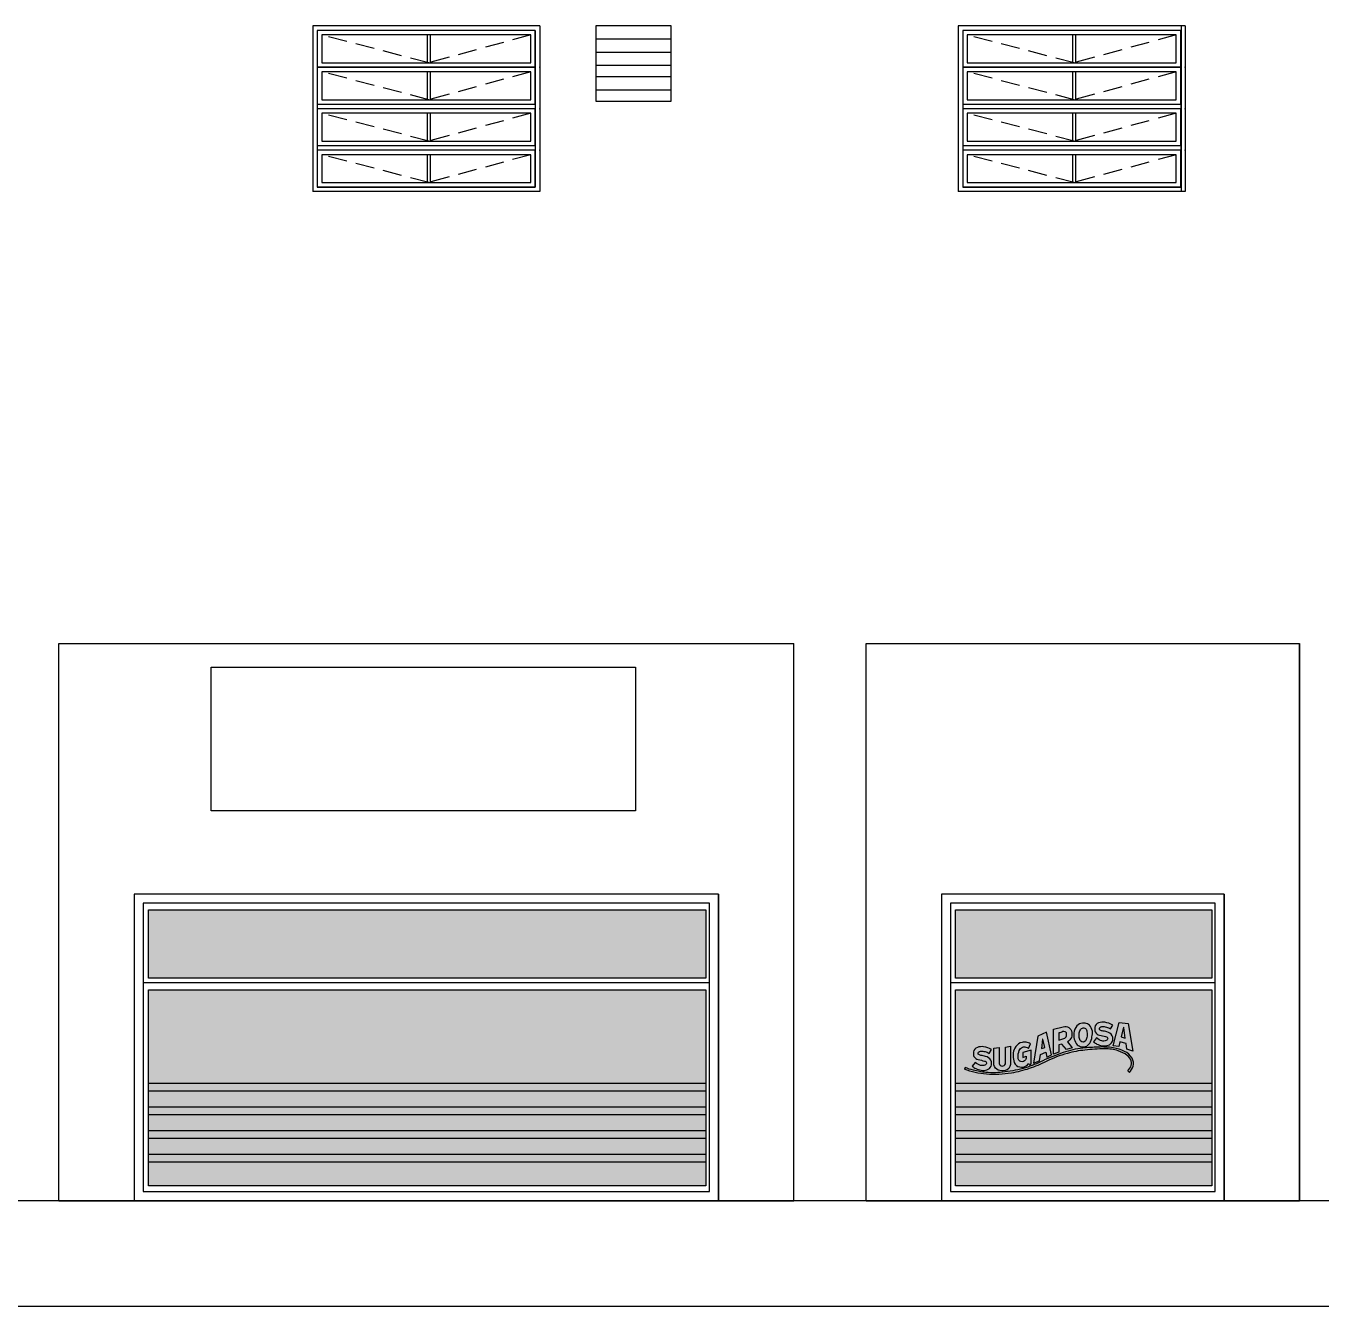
# Model space of a CAD drawing. Header units: millimetres. Extents: x 58411 to 366943, y -302717 to -95300.
# Drawn here: x 322269 to 330867, y -284015 to -275515 of the extents above; entities that cross this region are included whole.
import ezdxf

# ---------------------------------------------------------------- set-up
doc = ezdxf.new("R2010")
doc.units = ezdxf.units.MM
doc.header["$LTSCALE"] = 1000
doc.linetypes.add('HIDDEN', pattern=[0.375, 0.25, -0.125])
for name, color, linetype in [('A-ABER', 7, 'Continuous'), ('a-Columnas', 12, 'Continuous'), ('A-Mur-Nuevo', 5, 'Continuous'), ('A-MURHATCH NUEVOS', 24, 'Continuous'), ('A-Muros Nuevos', 1, 'Continuous'), ('A-Murvis', 1, 'Continuous'), ('A-vista', 1, 'Continuous')]:
    doc.layers.add(name, color=color, linetype=linetype)
picture_1 = doc.add_image_def('image1.jpg', size_in_pixel=(697, 236))

msp = doc.modelspace()

# ---------------------------------------------------------------- hatches: boundary and pattern name
at = {"layer": 'A-ABER', "ltscale": 1000}
h = msp.add_hatch(color=253, dxfattribs=at)
h.set_gradient(color1=(186, 227, 225), tint=0.7900000214576721, name='SPHERICAL')
h.paths.add_polyline_path([(323082.2720424346, -283216.5297726291), (326783.5477529229, -283216.5297726291), (326783.5477529228, -281913.6941641862), (323082.2720424347, -281913.6941641863)])
h.paths.add_polyline_path([(326783.5477529229, -281382.9894046297), (323082.2720424347, -281382.9894046297), (323082.2720424347, -281838.0284306648), (326783.5477529229, -281838.0284306648)])
h = msp.add_hatch(color=253, dxfattribs=at)
h.set_gradient(color1=(186, 227, 225), tint=0.7900000214576721, name='SPHERICAL')
h.paths.add_polyline_path([(323082.2720424346, -283216.5297726291), (326783.5477529229, -283216.5297726291), (326783.5477529228, -281913.6941641862), (323082.2720424347, -281913.6941641863)])
h.paths.add_polyline_path([(326783.5477529229, -281382.9894046297), (323082.2720424347, -281382.9894046297), (323082.2720424347, -281838.0284306648), (326783.5477529229, -281838.0284306648)])
h = msp.add_hatch(color=253, dxfattribs=at)
h.set_gradient(color1=(186, 227, 225), tint=0.7900000214576721, name='SPHERICAL')
h.paths.add_polyline_path([(328440.4405080401, -283216.5297726291), (330140.6937271503, -283216.5297726291), (330140.6937271503, -281913.6941641863), (328440.4405080401, -281913.6941641863)])
h.paths.add_polyline_path([(330140.6937271503, -281382.9894046297), (328440.4405080402, -281382.9894046297), (328440.4405080402, -281838.0284306648), (330140.6937271503, -281838.0284306648)])
h = msp.add_hatch(color=253, dxfattribs=at)
h.set_gradient(color1=(186, 227, 225), tint=0.7900000214576721, name='SPHERICAL')
h.paths.add_polyline_path([(328440.4405080401, -283216.5297726291), (330140.6937271503, -283216.5297726291), (330140.6937271503, -281913.6941641863), (328440.4405080401, -281913.6941641863)])
h.paths.add_polyline_path([(330140.6937271503, -281382.9894046297), (328440.4405080402, -281382.9894046297), (328440.4405080402, -281838.0284306648), (330140.6937271503, -281838.0284306648)])
at = {"layer": 'a-Columnas', "ltscale": 500}
h = msp.add_hatch(color=256, dxfattribs=at)
h.set_gradient(color1=(204, 51, 0), color2=(204, 51, 0), one_color=1, tint=0.4000000059604645)
h.paths.add_polyline_path([(323082.2720424347, -282534.0521073811), (326783.5477529229, -282534.0521073811), (326783.5477529229, -282586.5503893233), (323082.2720424347, -282586.5503893233)])
h = msp.add_hatch(color=256, dxfattribs=at)
h.set_gradient(color1=(204, 51, 0), color2=(204, 51, 0), one_color=1, tint=0.4000000059604645)
h.paths.add_polyline_path([(328440.4405080401, -282534.0521073811), (330140.6937271503, -282534.0521073811), (330140.6937271503, -282586.5503893233), (328440.4405080401, -282586.5503893233)])
h = msp.add_hatch(color=256, dxfattribs=at)
h.set_gradient(color1=(204, 51, 0), color2=(204, 51, 0), one_color=1, tint=0.4000000059604645)
h.paths.add_polyline_path([(323082.2720424347, -282691.5469532076), (326783.5477529229, -282691.5469532076), (326783.5477529229, -282744.0452351497), (323082.2720424347, -282744.0452351497)])
h = msp.add_hatch(color=256, dxfattribs=at)
h.set_gradient(color1=(204, 51, 0), color2=(204, 51, 0), one_color=1, tint=0.4000000059604645)
h.paths.add_polyline_path([(328440.4405080401, -282691.5469532076), (330140.6937271503, -282691.5469532076), (330140.6937271503, -282744.0452351497), (328440.4405080401, -282744.0452351497)])
h = msp.add_hatch(color=256, dxfattribs=at)
h.set_gradient(color1=(204, 51, 0), color2=(204, 51, 0), one_color=1, tint=0.4000000059604645)
h.paths.add_polyline_path([(323082.2720424347, -282849.0417990341), (326783.5477529229, -282849.0417990341), (326783.5477529229, -282901.5400809762), (323082.2720424347, -282901.5400809762)])
h = msp.add_hatch(color=256, dxfattribs=at)
h.set_gradient(color1=(204, 51, 0), color2=(204, 51, 0), one_color=1, tint=0.4000000059604645)
h.paths.add_polyline_path([(328440.4405080401, -282849.0417990341), (330140.6937271503, -282849.0417990341), (330140.6937271503, -282901.5400809762), (328440.4405080401, -282901.5400809762)])
h = msp.add_hatch(color=256, dxfattribs=at)
h.set_gradient(color1=(204, 51, 0), color2=(204, 51, 0), one_color=1, tint=0.4000000059604645)
h.paths.add_polyline_path([(323082.2720424347, -283006.5366448605), (326783.5477529229, -283006.5366448605), (326783.5477529229, -283059.0349268027), (323082.2720424347, -283059.0349268027)])
h = msp.add_hatch(color=256, dxfattribs=at)
h.set_gradient(color1=(204, 51, 0), color2=(204, 51, 0), one_color=1, tint=0.4000000059604645)
h.paths.add_polyline_path([(328440.4405080401, -283006.5366448605), (330140.6937271503, -283006.5366448605), (330140.6937271503, -283059.0349268027), (328440.4405080401, -283059.0349268027)])
at = {"layer": 'A-Mur-Nuevo', "ltscale": 500}
h = msp.add_hatch(color=256, dxfattribs=at)
h.set_gradient(color1=(204, 51, 0), color2=(204, 51, 0), one_color=1, tint=0.4000000059604645)
h.paths.add_polyline_path([(329191.285640504, -282164.1189169872, 0.2000951738387398), (329155.6531693211, -282159.3885603016), (329091.3307777864, -282176.7059228272), (329090.7739409234, -282341.7115520879), (329125.8548668216, -282328.4058704809), (329125.3100377711, -282280.4299002128), (329146.7450006448, -282275.1430854141), (329176.531498854, -282311.3163001454), (329213.5558586726, -282300.7425383411), (329183.2125236001, -282260.9520153574, 0.1350710594428944), (329209.1017743344, -282230.9003686979, 0.1148543181809063), (329212.4798365621, -282197.5390588416, 0.2139757585537897)])
h.paths.add_polyline_path([(329125.1114000597, -282201.2820956889), (329125.1114000597, -282248.9144606739), (329160.9813446731, -282237.8823538701, 0.2419369571964233), (329176.9234826984, -282221.0120987723, 0.006094039734749881), (329177.9377045475, -282209.087582836, 0.295449620502136), (329167.2124187646, -282192.5797201028, 0.1291241623598102), (329152.3756470832, -282192.2770989052, -0.01459375706195397)], flags=16)
h = msp.add_hatch(color=256, dxfattribs=at)
h.set_gradient(color1=(204, 51, 0), color2=(204, 51, 0), one_color=1, tint=0.4000000059604645)
h.paths.add_polyline_path([(329246.2726701696, -282154.2043379229, 0.1693680229079324), (329225.2728103829, -282200.4250485037, 0.0773848063635974), (329228.1223528124, -282242.1655716833, 0.08814635266677859), (329248.2016540105, -282279.3627275139, 0.1165487479817337), (329275.530010541, -282292.0617124516, 0.06644575356261626), (329302.2917611408, -282291.8620802942, 0.1504220080908402), (329331.6724359931, -282268.9173384415, 0.1208046845162852), (329345.7258505523, -282226.7760476481, 0.08495488983905655), (329348.4113265791, -282188.5180650416, 0.1335762549468935), (329328.6147177799, -282148.3797061595, 0.1383951500630846), (329300.9318254979, -282135.9278155941, 0.02086572219416033), (329280.8035345173, -282136.1721832145, 0.2066277860523435)])
h.paths.add_polyline_path([(329282.0455717016, -282168.2613503585, -0.2522036624443175), (329302.3861954627, -282171.16579994, -0.1767387204628875), (329312.3488128919, -282193.1571990856, -0.0837207301036997), (329311.9338310338, -282231.3308338004, -0.1531107749122445), (329301.1408428438, -282255.811685612, -0.5092481658029054), (329269.3939261081, -282253.1907030086, -0.1318974435841753), (329261.366490447, -282230.4773071721, -0.008542010336838856), (329260.0069618484, -282214.1413151795, -0.09485482566009333), (329266.2713765583, -282186.5183060917, -0.1912682980483185)], flags=16)
h = msp.add_hatch(color=256, dxfattribs=at)
h.set_gradient(color1=(204, 51, 0), color2=(204, 51, 0), one_color=1, tint=0.4000000059604645)
h.paths.add_polyline_path([(329390.2058407825, -282133.986756431, 0.3027137919883023), (329364.2693728877, -282164.2766396122, 0.1084396159257272), (329367.3456116251, -282194.3769383472, 0.2054928890297187), (329393.9113492487, -282214.6530888262, -0.0101879212996553), (329436.743033868, -282224.9800192643, -0.8701478082646547), (329440.0087518161, -282251.9107939305, -0.1393719607253437), (329411.0251488646, -282254.3589980978, -0.08335055809726807), (329375.9181721187, -282234.3649781808), (329356.731723011, -282259.6635285978, 0.04941607226026804), (329379.0387787058, -282274.8698141097, 0.05660259034609062), (329416.3783948486, -282286.043790457, 0.1341072142520733), (329453.4800927539, -282282.5138748476, 0.2197281804911424), (329480.8308367317, -282259.2555386389, 0.2032236867701951), (329480.0143054835, -282219.2674988052, 0.224932575540734), (329444.4992666361, -282193.9689483882, 0.05865873030986608), (329413.1423907822, -282187.1657224329, -0.2207786641615899), (329396.3292145766, -282178.0552246812, -0.5228975120695551), (329410.5692590349, -282158.9131449119, -0.09224416390769907), (329441.64161079, -282162.1416331808, -0.1413645484096335), (329467.7677614179, -282174.3829184304), (329483.6882890554, -282149.0843680134, 0.1129241975554986), (329431.8442534241, -282130.3144501802, 0.1380926578393379)])
h = msp.add_hatch(color=256, dxfattribs=at)
h.set_gradient(color1=(204, 51, 0), color2=(204, 51, 0), one_color=1, tint=0.4000000059604645)
h.paths.add_polyline_path([(329585.6610748351, -282138.2074561847), (329526.0791234377, -282131.7211297535), (329486.9181870884, -282286.0748630345), (329524.0831807782, -282291.0869522548), (329531.162295036, -282259.5399153082), (329572.4567550831, -282270.4486889582), (329577.7660398961, -282307.8924103343), (329616.7008630307, -282321.4545729914)])
h = msp.add_hatch(color=256, dxfattribs=at)
h.set_gradient(color1=(204, 51, 0), color2=(204, 51, 0), one_color=1, tint=0.4000000059604645)
h.paths.add_polyline_path([(328957.9699772493, -282402.1006763503), (328997.6562045143, -282385.0996845219), (329003.5436960259, -282343.4693727277), (329038.6506727712, -282329.5198443609), (329046.9366739438, -282361.3421357126), (329078.3366965137, -282346.3028272969), (329044.138243071, -282195.7386676334), (328986.3535966221, -282221.8939176401)])
h.paths.add_polyline_path([(329031.935252766, -282297.2620640511), (329010.8839293246, -282304.5567024099), (329018.9100116237, -282238.3451139802)], flags=16)
h = msp.add_hatch(color=256, dxfattribs=at)
h.set_gradient(color1=(0, 0, 255), color2=(0, 0, 204), one_color=1, tint=0.4000000059604645)
h.paths.add_polyline_path([(328645.0364116377, -282475.1815141805, 0.05119592298889383), (328810.8248185613, -282467.9622336559, 0.0341363885104979), (328928.7075488232, -282437.9647917538, 0.04194026179047752), (329041.4191858748, -282389.665576039, -0.03632436345323957), (329182.5598277592, -282336.4802641146, -0.04257669114453496), (329298.8571197293, -282314.9630904979, -0.03683354042811855), (329429.998917226, -282307.4266460357, -0.0903437685946474), (329519.6461923099, -282319.6307811954, -0.07412303505830851), (329577.7011636461, -282348.1245570824, -0.1805144337072973), (329605.2926270934, -282386.2330927908, -0.178053907584325), (329602.8536165061, -282426.7939843719), (329584.2555502092, -282453.2903277337), (329594.8277167631, -282463.1374813674, 0.09438362969427119), (329619.3362725852, -282421.5874190563, 0.191429138330148), (329611.8824738737, -282369.4116376975, 0.1619697671540562), (329562.1253553454, -282323.2396282169, 0.06720045252451223), (329487.6178965676, -282299.4311798179, 0.04826903821768623), (329386.5882328725, -282294.8502167337, 0.01476293644775783), (329284.7096778925, -282301.8152637227, 0.0498848058765437), (329155.0529822197, -282330.8688818014, 0.02705770078178144), (329018.6987764989, -282385.9431634389, -0.03264154362644987), (328905.1512735854, -282432.1145118859, -0.04060595216463691), (328767.6266114318, -282459.7582774299, -0.05775746717316268), (328642.235538498, -282463.1555936889, -0.0569007363586997), (328558.8779148839, -282447.6210388744, -0.06350673909022612), (328503.7769127612, -282430.2035958565), (328498.9888484185, -282442.4759496868, 0.07472412983475264)])
h = msp.add_hatch(color=256, dxfattribs=at)
h.set_gradient(color1=(204, 51, 0), color2=(204, 51, 0), one_color=1, tint=0.4000000059604645)
edge = h.paths.add_edge_path()
edge.add_line((328662.7713400922, -282337.2350323178), (328678.6918677299, -282311.9364819009))
edge.add_arc((328611.7455021663, -282415.8640992723), 123.6234828609472, 57.21184837372745, 82.98299463448551)
edge.add_arc((328612.5501109919, -282368.9465208496), 77.11696751501037, 79.31536791587577, 110.7649701193967)
edge.add_arc((328594.9641759075, -282331.4409391424), 35.95077802078936, 105.7438088397576, 173.1109599282243)
edge.add_arc((328629.3892020502, -282335.1702447356), 70.57587522533623, 173.4574482273713, 198.2132442388317)
edge.add_arc((328599.2581112403, -282336.4123610556), 42.37455694951065, 209.4230686723612, 259.2204847753142)
edge.add_arc((328356.9459465837, -283433.6003962738), 1081.270856984856, 75.2770123077068, 77.4806228051221, ccw=False)
edge.add_arc((328631.5004963463, -282401.5253714477), 13.69544990908006, -75.14205397519709, 88.9703019239339, ccw=False)
edge.add_arc((328616.2143383962, -282365.007226111), 53.18827285132688, 258.9596024359523, 290.69686277114397, ccw=False)
edge.add_arc((328648.0282751771, -282302.6464833552), 122.0205561983173, 230.8085082873865, 249.8669954448036, ccw=False)
edge.add_line((328570.9217507932, -282397.2170920684), (328551.7353016853, -282422.5156424853))
edge.add_arc((328639.6308279178, -282317.5411257727), 136.9133765953539, 230.060445224811, 241.3765696079735)
edge.add_arc((328641.9068069822, -282278.9172104872), 172.6977759647223, 246.8607866596659, 259.3489009067162)
edge.add_arc((328623.4707708311, -282379.2106009861), 70.72609507471455, 259.0097735582617, 290.7112631008866)
edge.add_arc((328636.9740481668, -282404.1204133784), 42.8213604890236, 285.5918187620486, 335.1620689926867)
edge.add_arc((328628.2656296162, -282403.0766215068), 51.23445640563933, 338.1949390474901, 384.1446251810975)
edge.add_arc((328630.565055359, -282406.9461981119), 50.91574738540542, 29.18304458031017, 79.8898703777612)
edge.add_arc((328594.9292324358, -282486.6007399934), 137.2208865778624, 71.04465685568849, 84.47286021263058)
edge.add_arc((328609.5528554069, -282327.3520875645), 22.70937019702772, 216.648285479718, 266.4481498726874, ccw=False)
edge.add_arc((328605.1024061679, -282336.2830164996), 14.52537760187057, 88.14404438575968, 198.5638686977316, ccw=False)
edge.add_arc((328612.4336216366, -282406.875185075), 85.38600533299439, 73.52754929037383, 94.60869640936409, ccw=False)
edge.add_arc((328628.4924501894, -282376.394567088), 52.04336130946191, 48.80222936325151, 80.98733305201489, ccw=False)
h = msp.add_hatch(color=256, dxfattribs=at)
h.set_gradient(color1=(204, 51, 0), color2=(204, 51, 0), one_color=1, tint=0.4000000059604645)
edge = h.paths.add_edge_path()
edge.add_line((328693.8968111533, -282301.650534141), (328730.0122406243, -282298.4885458557))
edge.add_line((328730.0122406243, -282298.4885458557), (328730.5393632397, -282403.6254165306))
edge.add_arc((328751.1061417818, -282399.5127692362), 20.97394210370445, 191.3080348376169, 342.74703163375)
edge.add_line((328771.1363525519, -282405.7334527898), (328771.1363525519, -282294.535961344))
edge.add_line((328771.1363525519, -282294.535961344), (328805.1428845173, -282289.7930450195))
edge.add_line((328805.1428845173, -282289.7930450195), (328805.1428845173, -282409.7516118379))
edge.add_arc((328758.1995272375, -282405.3010519987), 47.15385748359503, 282.9517821578408, 354.5841457112125, ccw=False)
edge.add_arc((328751.8940825223, -282365.3153750797), 87.58082106753625, 251.2138442280233, 281.1085691049941, ccw=False)
edge.add_arc((328744.1905631935, -282401.4452895551), 51.07971627664433, 192.6714179134369, 246.3375254887982, ccw=False)
edge.add_line((328694.3549397273, -282412.6501121167), (328693.8968111533, -282301.650534141))
h = msp.add_hatch(color=256, dxfattribs=at)
h.set_gradient(color1=(204, 51, 0), color2=(204, 51, 0), one_color=1, tint=0.4000000059604645)
edge = h.paths.add_edge_path()
edge.add_arc((328867.6920024304, -282359.1512632051), 41.85013840019259, -30.634939656960626, 4.223381006275986, ccw=False)
edge.add_arc((328881.8095901375, -282367.0021843721), 25.7061009369755, 174.6254149868787, 328.38727909766646, ccw=False)
edge.add_arc((328956.8643832381, -282355.4489105961), 101.0625318281104, 157.4271918397712, 185.191979039958, ccw=False)
edge.add_arc((328908.5387025993, -282342.0080501596), 51.64574871680566, 117.86328891996499, 150.6004817815798, ccw=False)
edge.add_arc((328898.889886766, -282328.0125922165), 34.82021316048027, 61.59865623569988, 114.58829927552549, ccw=False)
edge.add_arc((328871.7437090491, -282362.0381138939), 78.04253809759778, 48.1302541794106, 55.940293330377585, ccw=False)
edge.add_line((328923.8323769581, -282303.9226389481), (328938.2260807117, -282272.4684111238))
edge.add_arc((328891.2773081632, -282364.231922667), 103.0763275177683, 62.90444790174782, 80.15079081432086)
edge.add_arc((328897.844347423, -282332.2048590035), 70.40495628784552, 80.95797687701452, 102.9231411675521)
edge.add_arc((328898.0351923077, -282332.819099828), 71.04633689738006, 102.962367066078, 144.6800882837593)
edge.add_arc((328902.2249247921, -282340.3317505232), 78.89543140613529, 141.9865539154038, 174.3930617043258)
edge.add_arc((328957.0136525863, -282350.6386085432), 134.5184798918716, 172.3036132587119, 190.205453135469)
edge.add_arc((328884.6171963018, -282372.1020875562), 60.04057864598639, 182.2625197825885, 227.3464108535328)
edge.add_arc((328880.7573232361, -282367.6814722338), 60.95629580438198, 232.8385211868564, 280.5099442614905)
edge.add_arc((328879.6784362709, -282375.5357726651), 53.48871040939625, 283.1818447171231, 324.9325820639917)
edge.add_arc((328924.9514575491, -282404.5701485195), 2.260800849633237, 228.6448988027101, 330.3557573090815)
edge.add_arc((329044.7606447342, -282341.5989342627), 134.1444509497082, 208.5394895243123, 211.4429375411254)
edge.add_line((328930.3139499039, -282411.5752714277), (328943.2254011452, -282406.2166683763))
edge.add_line((328943.2254011452, -282406.2166683763), (328943.2254011452, -282314.5026144685))
edge.add_line((328943.2254011452, -282314.5026144685), (328886.3421547203, -282330.1824644757))
edge.add_line((328886.3421547203, -282330.1824644757), (328886.3421547203, -282363.0215577635))
edge.add_line((328886.3421547203, -282363.0215577635), (328909.4284970923, -282356.0692026203))

# ---------------------------------------------------------------- linework, layer by layer
at = {"ltscale": 500}
for points in [[(323082.2720424347, -281382.9894046297), (326783.5477529229, -281382.9894046297), (326783.5477529229, -281838.0284306648), (323082.2720424347, -281838.0284306648)], [(328440.4405080401, -281382.9894046297), (330140.6937271503, -281382.9894046297), (330140.6937271503, -281838.0284306648), (328440.4405080401, -281838.0284306648)], [(323082.2720424347, -281913.6941641863), (326783.5477529229, -281913.6941641863), (326783.5477529229, -283216.5297726291), (323082.2720424347, -283216.5297726291)], [(328440.4405080401, -281913.6941641863), (330140.6937271503, -281913.6941641863), (330140.6937271503, -283216.5297726291), (328440.4405080401, -283216.5297726291)]]:
    msp.add_lwpolyline(points, close=True, dxfattribs=at)
for points in [[(329584.2555502092, -282453.2903277338), (329594.8277167631, -282463.1374813674, 0.09438362969427119), (329619.3362725852, -282421.5874190563, 0.1914291383301479), (329611.8824738737, -282369.4116376975, 0.1619697671540562), (329562.1253553454, -282323.2396282169, 0.06720045252451223), (329487.6178965676, -282299.4311798179, 0.04826903821768623), (329386.5882328725, -282294.8502167337, 0.01476293644775783), (329284.7096778925, -282301.8152637227, 0.0498848058765437), (329155.0529822197, -282330.8688818014, 0.02705770078178144), (329018.6987764989, -282385.9431634389, -0.03264154362644987), (328905.1512735854, -282432.1145118859, -0.04060595216463691), (328767.6266114318, -282459.7582774299, -0.05775746717316266), (328642.235538498, -282463.1555936889, -0.0569007363586997), (328558.8779148839, -282447.6210388744, -0.06350673909022612), (328503.7769127612, -282430.2035958565), (328498.9888484185, -282442.4759496868)], [(329584.2555502092, -282453.2903277338), (329602.8536165061, -282426.7939843719, 0.1780539075838164), (329605.2926270934, -282386.2330927909, 0.1676622435450371), (329580.4488701331, -282350.0527388963, 0.0779715711132071), (329519.6461923087, -282319.630781195, 0.09034376859341116), (329429.9989172262, -282307.4266460357, 0.03683354042814305), (329298.8571197293, -282314.9630904979, 0.04257669114433952), (329182.5598277596, -282336.4802641144, 0.03632436345348911), (329041.4191858741, -282389.6655760393, -0.04194026179084495), (328928.7075488218, -282437.9647917544, -0.03413638851007035), (328810.8248185611, -282467.9622336559, -0.05119592298883956), (328645.0364116379, -282475.1815141805, -0.07472412983479568), (328498.9888484185, -282442.4759496868, 89.5933850216572)]]:
    msp.add_lwpolyline(points, format="xyb", dxfattribs=at)
at = {"layer": 'a-Columnas', "ltscale": 500}
msp.add_line((314765.4824481194, -284014.5951429044), (357648.8917460926, -284014.5951429046), dxfattribs=at)
for points in [[(323082.2720424347, -281382.9894046297), (326783.5477529229, -281382.9894046297), (326783.5477529229, -281838.0284306648), (323082.2720424347, -281838.0284306648)], [(328440.4405080401, -281382.9894046297), (330140.6937271503, -281382.9894046297), (330140.6937271503, -281838.0284306648), (328440.4405080401, -281838.0284306648)], [(328440.4405080401, -281382.9894046297), (330140.6937271503, -281382.9894046297), (330140.6937271503, -281838.0284306648), (328440.4405080401, -281838.0284306648)], [(323082.2720424347, -281913.6941641863), (326783.5477529229, -281913.6941641863), (326783.5477529229, -283216.5297726291), (323082.2720424347, -283216.5297726291)], [(328440.4405080401, -281913.6941641863), (330140.6937271503, -281913.6941641863), (330140.6937271503, -283216.5297726291), (328440.4405080401, -283216.5297726291)], [(328440.4405080401, -281913.6941641863), (330140.6937271503, -281913.6941641863), (330140.6937271503, -283216.5297726291), (328440.4405080401, -283216.5297726291)], [(323082.2720424347, -282534.0521073811), (326783.5477529229, -282534.0521073811), (326783.5477529229, -282586.5503893233), (323082.2720424347, -282586.5503893233)], [(328440.4405080401, -282534.0521073811), (330140.6937271503, -282534.0521073811), (330140.6937271503, -282586.5503893233), (328440.4405080401, -282586.5503893233)], [(323082.2720424347, -282691.5469532076), (326783.5477529229, -282691.5469532076), (326783.5477529229, -282744.0452351497), (323082.2720424347, -282744.0452351497)], [(328440.4405080401, -282691.5469532076), (330140.6937271503, -282691.5469532076), (330140.6937271503, -282744.0452351497), (328440.4405080401, -282744.0452351497)], [(323082.2720424347, -282849.0417990341), (326783.5477529229, -282849.0417990341), (326783.5477529229, -282901.5400809762), (323082.2720424347, -282901.5400809762)], [(328440.4405080401, -282849.0417990341), (330140.6937271503, -282849.0417990341), (330140.6937271503, -282901.5400809762), (328440.4405080401, -282901.5400809762)], [(323082.2720424347, -283006.5366448605), (326783.5477529229, -283006.5366448605), (326783.5477529229, -283059.0349268027), (323082.2720424347, -283059.0349268027)], [(328440.4405080401, -283006.5366448605), (330140.6937271503, -283006.5366448605), (330140.6937271503, -283059.0349268027), (328440.4405080401, -283059.0349268027)]]:
    msp.add_lwpolyline(points, close=True, dxfattribs=at)
at = {"layer": 'A-Mur-Nuevo', "color": 0, "ltscale": 500}
for points in [[(329225.1413624857, -282202.0590746225, 0.07435335581553099), (329228.1223528124, -282242.1655716833, 0.08814635266677859), (329248.2016540105, -282279.3627275139, 0.1165487479817337), (329275.530010541, -282292.0617124516, 0.06644575356261624), (329302.2917611408, -282291.8620802942, 0.1504220080908402), (329331.6724359931, -282268.9173384415, 0.1208046845162852), (329345.7258505523, -282226.7760476481, 0.08495488983905657), (329348.4113265791, -282188.5180650416, 0.1335762549468935), (329328.6147177799, -282148.3797061595, 0.1383951500630846), (329300.9318254979, -282135.9278155941, 0.01832435965785432), (329283.2524586164, -282136.0526187443, 0.8186948287990656)], [(329283.2524586164, -282136.0526187443, 0.2196684449086226), (329246.2726701696, -282154.2043379229, 0.1748420642440748), (329225.1413624857, -282202.0590746225, -0.9262600389808355)], [(329260.0069618484, -282214.1413151795, -0.09485482566009334), (329266.2713765583, -282186.5183060917, -0.1912682980483185), (329282.0455717016, -282168.2613503585, -0.2522036624443175), (329302.3861954627, -282171.16579994, -0.1767387204628875), (329312.3488128919, -282193.1571990856, -0.0837207301036997), (329311.9338310338, -282231.3308338004, -0.1531107749122445), (329301.1408428438, -282255.811685612, -0.4499267525335344), (329271.6677688924, -282256.2266825275, -0.1527299453788235), (329261.366490447, -282230.4773071721, -0.008542010336838856), (329260.0069618484, -282214.1413151795, 0.1431898527875635)]]:
    msp.add_lwpolyline(points, format="xyb", dxfattribs=at)
for points in [[(329526.0791234376, -282131.7211297535), (329585.6610748351, -282138.2074561847), (329616.7008630307, -282321.4545729914), (329577.7660398961, -282307.8924103343), (329572.4567550831, -282270.4486889582), (329531.162295036, -282259.5399153082), (329524.0831807782, -282291.0869522548), (329486.9181870883, -282286.0748630344), (329526.0791234376, -282131.7211297535)], [(329554.8119869831, -282163.2951368723), (329539.5345896406, -282227.6720126357), (329566.1705634927, -282234.9997026763), (329556.6402273127, -282164.1649249281), (329554.8119869831, -282163.2951368723)]]:
    msp.add_lwpolyline(points, dxfattribs=at)
at = {"layer": 'A-MURHATCH NUEVOS', "color": 24, "linetype": 'HIDDEN', "ltscale": 0.5}
for p, q in [((324943.233396288, -275759.5951429032), (324233.4138434448, -275574.5951429035)), ((325620.7334841781, -275574.5951429033), (324943.233396288, -275759.5951429032)), ((329227.4280621292, -275759.5951429034), (328517.608509286, -275574.5951429037)), ((329904.9281500193, -275574.5951429036), (329227.4280621292, -275759.5951429034)), ((324943.233396288, -276004.595142903), (324233.4138434448, -275819.5951429033)), ((325620.7334841781, -275819.5951429032), (324943.233396288, -276004.595142903)), ((329227.4280621292, -276004.5951429033), (328517.608509286, -275819.5951429036)), ((329904.9281500193, -275819.5951429034), (329227.4280621292, -276004.5951429033)), ((324943.233396288, -276279.595142903), (324233.4138434448, -276094.5951429033)), ((325620.7334841781, -276094.5951429032), (324943.233396288, -276279.595142903)), ((329227.4280621292, -276279.5951429033), (328517.608509286, -276094.5951429036)), ((329904.9281500193, -276094.5951429034), (329227.4280621292, -276279.5951429033)), ((324943.233396288, -276554.595142903), (324233.4138434448, -276369.5951429034)), ((325620.7334841781, -276369.5951429032), (324943.233396288, -276554.595142903)), ((329227.4280621292, -276554.5951429033), (328517.608509286, -276369.5951429036)), ((329904.9281500193, -276369.5951429034), (329227.4280621292, -276554.5951429033))]:
    msp.add_line(p, q, dxfattribs=at)
at = {"layer": 'A-MURHATCH NUEVOS', "color": 24, "linetype": 'Continuous', "ltscale": 0.5}
for points in [[(326052.888598894, -275601.4187436507), (326552.888598894, -275601.4187436507)], [(326052.888598894, -275688.2423443976), (326552.888598894, -275688.2423443976)], [(326052.888598894, -275775.0659451445), (326552.888598894, -275775.0659451445)], [(326052.888598894, -275851.4187436507), (326552.888598894, -275851.4187436507)], [(326052.888598894, -275938.2423443976), (326552.888598894, -275938.2423443976)]]:
    msp.add_lwpolyline(points, dxfattribs=at)
at = {"layer": 'A-Muros Nuevos', "color": 0, "ltscale": 500}
for points in [[(329090.7739409234, -282341.7115520879), (329091.3307777864, -282176.7059228273), (329155.6531693211, -282159.3885603016, -0.2000951738387398), (329191.285640504, -282164.1189169872, -0.2139757585407383), (329212.4798365617, -282197.5390588393, -0.1148543181891122), (329209.1017743344, -282230.9003686979, -0.1350710594430286), (329183.2125236001, -282260.9520153574), (329213.5558586726, -282300.7425383412), (329176.531498854, -282311.3163001454), (329146.7450006448, -282275.1430854141), (329125.310037771, -282280.4299002127), (329125.8548668216, -282328.4058704808), (329090.7739409234, -282341.7115520879)], [(329467.7677614179, -282174.3829184304), (329483.6882890554, -282149.0843680134, 0.1129241975554986), (329431.8442534241, -282130.3144501802, 0.1380926578393379), (329390.2058407825, -282133.986756431, 0.3027137919883022), (329364.2693728877, -282164.2766396122, 0.1084396159257271), (329367.3456116251, -282194.3769383472, 0.2207674607996175), (329396.3292145766, -282215.1870703887, -0.009615360966347283), (329436.743033868, -282224.9800192643, -0.8701478082646547), (329440.0087518161, -282251.9107939305, -0.1393719607253437), (329411.0251488646, -282254.3589980978, -0.08335055809726806), (329375.9181721187, -282234.3649781808), (329356.731723011, -282259.6635285978, 0.04941607226026802), (329379.0387787058, -282274.8698141097, 0.05454367075755411), (329414.9838600578, -282285.7874456103, 0.1392128528850016), (329453.4800927539, -282282.5138748476, 0.2197281804911423), (329480.8308367317, -282259.2555386389, 0.2032236867701951), (329480.0143054835, -282219.2674988052, 0.224932575540734), (329444.4992666361, -282193.9689483882, 0.05865873030986608), (329413.1423907822, -282187.1657224329, -0.2207786641615899), (329396.3292145766, -282178.0552246812, -0.5228975120695554), (329410.5692590349, -282158.9131449119, -0.09224416390769906), (329441.64161079, -282162.1416331808, -0.1413645484096335), (329467.7677614179, -282174.3829184304, 0.02182729587742038)], [(329125.1114000597, -282201.2820956889), (329125.1114000597, -282248.9144606739), (329159.0139321578, -282238.4874483366, 0.2635065303723653), (329176.9234826984, -282221.0120987723, 0.004672954183042503), (329177.7271920452, -282211.870400233, 0.3378795866943998), (329167.2124187646, -282192.5797201028, 0.1291241623598102), (329152.3756470832, -282192.2770989052, -0.01459375706195397), (329125.1114000597, -282201.2820956889, 0.6126136637065636)], [(328662.7713400922, -282337.2350323178), (328678.6918677299, -282311.9364819009, 0.1129241975554986), (328626.8478320984, -282293.1665640677, 0.1380926578393379), (328585.2094194572, -282296.8388703185, 0.3027137919883022), (328559.272951562, -282327.1287534997, 0.1084396159257271), (328562.3491902994, -282357.2290522347, 0.2207674607996175), (328591.3327932511, -282378.0391842761, -0.009615360966347283), (328631.7466125425, -282387.8321331518, -0.8701478082646547), (328635.0123304904, -282414.762907818, -0.1393719607253437), (328606.0287275389, -282417.2111119852, -0.08335055809726806), (328570.9217507932, -282397.2170920684), (328551.7353016853, -282422.5156424853, 0.04941607226026802), (328574.0423573805, -282437.7219279972, 0.05454367075755411), (328609.9874387321, -282448.6395594978, 0.1392128528850016), (328648.4836714286, -282445.3659887351, 0.2197281804911423), (328675.834415406, -282422.1076525263, 0.2032236867701951), (328675.0178841581, -282382.1196126927, 0.224932575540734), (328639.5028453106, -282356.8210622757, 0.05865873030986608), (328608.1459694568, -282350.0178363204, -0.2207786641615899), (328591.3327932511, -282340.9073385686, -0.5228975120695554), (328605.5728377094, -282321.7652587994, -0.09224416390769906), (328636.6451894646, -282324.9937470683, -0.1413645484096335), (328662.7713400922, -282337.2350323178, 0.02182729587742038)], [(328693.8968111533, -282301.650534141), (328730.0122406243, -282298.4885458557), (328730.5393632397, -282403.6254165306, 0.7773511267993511), (328771.1363525519, -282405.7334527898), (328771.1363525519, -282294.535961344), (328805.1428845173, -282289.7930450195), (328805.1428845173, -282409.7516118379, -0.3231471508717386), (328768.7681677057, -282451.2552695879, -0.1311852148158963), (328723.6898220743, -282448.230511885, -0.2385384447960409), (328694.3549397273, -282412.6501121167), (328693.8968111533, -282301.650534141)]]:
    msp.add_lwpolyline(points, format="xyb", dxfattribs=at)
for points in [[(328957.9699772494, -282402.1006763503), (328997.6562045142, -282385.0996845219), (329003.5436960259, -282343.4693727277), (329038.6506727713, -282329.5198443609), (329046.9366739439, -282361.3421357127), (329078.3366965137, -282346.3028272968), (329044.138243071, -282195.7386676334), (328986.3535966221, -282221.8939176401), (328957.9699772494, -282402.1006763503)], [(329010.8839293246, -282304.5567024099), (329031.9352527659, -282297.2620640511), (329019.586540533, -282241.4052507974), (329018.4981035653, -282241.7431711911), (329010.8839293246, -282304.5567024099)]]:
    msp.add_lwpolyline(points, dxfattribs=at)
msp.add_lwpolyline([(328909.4284970923, -282356.0692026203, -0.1532819436343959), (328903.7011775875, -282380.4766796985, -0.7937408185390421), (328856.2165032257, -282364.5943787923, -0.1217429096600135), (328863.5439998473, -282316.6553366012, -0.1438224738124711), (328884.4013665891, -282296.349837636, -0.2354210476010853), (328915.4519414639, -282297.3834298262, -0.03409092199238618), (328923.8323769581, -282303.9226389481), (328938.2260807117, -282272.4684111238, 0.07539373310467638), (328908.9091083223, -282262.6748012146, 0.09613564170946413), (328882.0987159058, -282263.5831936345, 0.1840653528246151), (328840.0658771531, -282291.7442841006, 0.1423500465667787), (328823.7069625992, -282332.623397273, 0.0782707640890525), (328824.6234232695, -282374.4723789933, 0.1992929218937669), (328843.9358526473, -282416.259752379, 0.2110585554364946), (328891.8761280917, -282427.6151203521, 0.1842142975771795), (328923.4576925046, -282406.267171346, 0.4754278202808669), (328926.9163495412, -282405.6883702959, 0.01266935968746557), (328930.3139499039, -282411.5752714277), (328943.2254011452, -282406.2166683763), (328943.2254011452, -282314.5026144685), (328886.3421547203, -282330.1824644757), (328886.3421547203, -282363.0215577635)], format="xyb", close=True, dxfattribs=at)
at = {"layer": 'A-Murvis'}
for p, q in [((324173.4138434448, -275514.5951429033), (324173.4138434448, -276614.5951429033)), ((325680.7334841781, -275514.5951429036), (324173.4138434448, -275514.5951429034)), ((324173.4138434448, -275514.5951429034), (324173.4138434448, -276614.5951429035)), ((325680.7334841781, -275514.5951429038), (324173.4138434448, -275514.5951429036)), ((324173.4138434448, -275514.5951429033), (324173.4138434448, -276614.5951429034)), ((325680.7334841781, -275514.5951429033), (324173.4138434448, -275514.5951429035)), ((324173.4138434448, -275514.5951429033), (324173.4138434448, -276614.5951429034)), ((325680.7334841781, -275514.5951429033), (324173.4138434448, -275514.5951429035)), ((325680.7334841781, -275514.5951429035), (325680.7334841781, -276614.5951429035)), ((325680.7334841781, -275514.5951429036), (325680.7334841781, -276614.5951429037)), ((325680.7334841781, -275514.5951429032), (325680.7334841781, -276614.5951429032)), ((325680.7334841781, -275514.5951429032), (325680.7334841781, -276614.5951429032)), ((328457.6085092857, -275514.5951429034), (328457.6085092857, -276614.5951429035)), ((329937.5023775717, -275514.5951429036), (328457.6085092857, -275514.5951429036)), ((328457.608509286, -275514.5951429036), (328457.608509286, -276614.5951429036)), ((329937.5023775719, -275514.5951429037), (328457.608509286, -275514.5951429037)), ((328457.608509286, -275514.5951429036), (328457.608509286, -276614.5951429036)), ((329964.9281500193, -275514.5951429036), (328457.608509286, -275514.5951429037)), ((328457.608509286, -275514.5951429036), (328457.608509286, -276614.5951429036)), ((329964.9281500193, -275514.5951429036), (328457.608509286, -275514.5951429037)), ((329937.5023775717, -275514.5951429034), (329937.5023775717, -276614.5951429035)), ((329937.5023775719, -275514.5951429036), (329937.5023775719, -276614.5951429036)), ((329964.9281500193, -275514.5951429034), (329964.9281500193, -276614.5951429034)), ((329964.9281500193, -275514.5951429034), (329964.9281500193, -276614.5951429034)), ((325680.7334841781, -276614.5951429033), (324173.4138434448, -276614.5951429032)), ((325680.7334841781, -276614.5951429035), (324173.4138434448, -276614.5951429033)), ((325680.7334841781, -276614.595142903), (324173.4138434448, -276614.5951429032)), ((325680.7334841781, -276614.595142903), (324173.4138434448, -276614.5951429032)), ((329937.5023775717, -276614.5951429033), (328457.6085092857, -276614.5951429033)), ((329937.5023775719, -276614.5951429034), (328457.608509286, -276614.5951429034)), ((329964.9281500193, -276614.5951429033), (328457.608509286, -276614.5951429034)), ((329964.9281500193, -276614.5951429033), (328457.608509286, -276614.5951429034)), ((322487.9894310087, -283314.5951429043), (327366.1578966142, -283314.5951429043)), ((327846.1578966142, -283314.5951429043), (330723.3038708416, -283314.5951429043))]:
    msp.add_line(p, q, dxfattribs=at)
at = {"layer": 'A-Murvis', "color": 0}
for p, q in [((324203.4138434448, -275544.5951429035), (324203.4138434448, -276584.5951429032)), ((325650.7334841781, -275544.5951429033), (324203.4138434448, -275544.5951429035)), ((325650.7334841781, -275544.5951429033), (325650.7334841781, -276584.595142903)), ((328487.608509286, -275544.5951429037), (328487.608509286, -276584.5951429034)), ((329934.9281500193, -275544.5951429036), (328487.608509286, -275544.5951429037)), ((329934.9281500193, -275544.5951429036), (329934.9281500193, -276584.5951429033)), ((325650.7334841781, -276584.595142903), (324203.4138434448, -276584.5951429032)), ((329934.9281500193, -276584.5951429033), (328487.608509286, -276584.5951429034))]:
    msp.add_line(p, q, dxfattribs=at)
at = {"layer": 'A-Murvis'}
for points in [[(326052.888598894, -275514.5951429039), (326052.888598894, -276014.5951429039), (326552.888598894, -276014.5951429039), (326552.888598894, -275514.5951429039), (326052.888598894, -275514.5951429039)], [(322487.9894310087, -283314.5951429043), (322487.9894310087, -279614.5951429044)], [(322487.9894310087, -279614.5951429044), (327366.1578966142, -279614.5951429044)], [(327366.1578966142, -283314.5951429043), (327366.1578966142, -279614.5951429044)], [(327846.1578966142, -283314.5951429043), (327846.1578966142, -279614.5951429044)], [(327846.1578966142, -279614.5951429044), (330723.3038708416, -279614.5951429044)], [(330723.3038708416, -279614.5951429044), (330723.3038708416, -279614.5951429044), (330723.3038708416, -283314.5951429043)], [(330723.3038708416, -283314.5951429043), (330723.3038708416, -279614.5951429044)], [(326866.1578966142, -281279.9501087535), (326866.1578966142, -283314.5951429043)], [(326866.1578966142, -281279.9501087535), (326866.1578966142, -283314.5951429043)], [(330223.3038708416, -281279.9501087535), (330223.3038708416, -283314.5951429043)], [(330223.3038708416, -281279.9501087535), (330223.3038708416, -283314.5951429043)], [(330223.3038708416, -281279.9501087535), (330223.3038708416, -283314.5951429043)], [(326806.1578966142, -281869.0350084043), (326806.1578966142, -281869.0350084043), (323047.9894310087, -281869.0350084043)], [(326806.1578966142, -281869.0350084043), (326806.1578966142, -281869.0350084043), (323047.9894310087, -281869.0350084043)], [(330163.3038708416, -281869.0350084043), (330163.3038708416, -281869.0350084043), (328406.1578966142, -281869.0350084043)], [(330163.3038708416, -281869.0350084043), (330163.3038708416, -281869.0350084043), (328406.1578966142, -281869.0350084043)], [(330163.3038708416, -281869.0350084043), (330163.3038708416, -281869.0350084043), (328406.1578966142, -281869.0350084043)], [(341182.0531441381, -283314.5951429043), (320676.3395055714, -283314.5951429044)]]:
    msp.add_lwpolyline(points, dxfattribs=at)
for points in [[(326866.1578966142, -281279.9501087535), (322987.9894310087, -281279.9501087535), (322987.9894310087, -283314.5951429043), (326866.1578966142, -283314.5951429043)], [(326866.1578966142, -281279.9501087535), (322987.9894310087, -281279.9501087535), (322987.9894310087, -283314.5951429043), (326866.1578966142, -283314.5951429043)], [(330223.3038708416, -281279.9501087535), (328346.1578966142, -281279.9501087535), (328346.1578966142, -283314.5951429043), (330223.3038708416, -283314.5951429043)], [(330223.3038708416, -281279.9501087535), (328346.1578966142, -281279.9501087535), (328346.1578966142, -283314.5951429043), (330223.3038708416, -283314.5951429043)], [(330223.3038708416, -281279.9501087535), (328346.1578966142, -281279.9501087535), (328346.1578966142, -283314.5951429043), (330223.3038708416, -283314.5951429043)], [(326806.1578966142, -281339.9501087535), (323047.9894310087, -281339.9501087535), (323047.9894310087, -283254.5951429043), (326806.1578966142, -283254.5951429043)], [(326806.1578966142, -281339.9501087535), (323047.9894310087, -281339.9501087535), (323047.9894310087, -283254.5951429043), (326806.1578966142, -283254.5951429043)], [(330163.3038708416, -281339.9501087535), (328406.1578966142, -281339.9501087535), (328406.1578966142, -283254.5951429043), (330163.3038708416, -283254.5951429043)], [(330163.3038708416, -281339.9501087535), (328406.1578966142, -281339.9501087535), (328406.1578966142, -283254.5951429043), (330163.3038708416, -283254.5951429043)], [(330163.3038708416, -281339.9501087535), (328406.1578966142, -281339.9501087535), (328406.1578966142, -283254.5951429043), (330163.3038708416, -283254.5951429043)]]:
    msp.add_lwpolyline(points, close=True, dxfattribs=at)
at = {"layer": 'A-vista', "color": 0}
for p, q in [((324933.233396288, -275574.5951429033), (324933.233396288, -275759.5951429032)), ((324953.233396288, -275574.5951429033), (324953.233396288, -275759.5951429032)), ((329217.4280621292, -275574.5951429036), (329217.4280621292, -275759.5951429034)), ((329237.4280621292, -275574.5951429036), (329237.4280621292, -275759.5951429034)), ((324933.233396288, -275819.5951429032), (324933.233396288, -276004.595142903)), ((324953.233396288, -275819.5951429032), (324953.233396288, -276004.595142903)), ((329217.4280621292, -275819.5951429034), (329217.4280621292, -276004.5951429033)), ((329237.4280621292, -275819.5951429034), (329237.4280621292, -276004.5951429033)), ((324933.233396288, -276094.5951429032), (324933.233396288, -276279.595142903)), ((324953.233396288, -276094.5951429032), (324953.233396288, -276279.595142903)), ((329217.4280621292, -276094.5951429034), (329217.4280621292, -276279.5951429033)), ((329237.4280621292, -276094.5951429034), (329237.4280621292, -276279.5951429033)), ((324933.233396288, -276369.5951429032), (324933.233396288, -276554.595142903)), ((324953.233396288, -276369.5951429032), (324953.233396288, -276554.595142903)), ((329217.4280621292, -276369.5951429034), (329217.4280621292, -276554.5951429033)), ((329237.4280621292, -276369.5951429034), (329237.4280621292, -276554.5951429033))]:
    msp.add_line(p, q, dxfattribs=at)
for points in [[(325650.7334841781, -275544.5951429033), (324203.4138434448, -275544.5951429035), (324203.4138434448, -275789.5951429033), (325650.7334841781, -275789.5951429032)], [(329934.9281500193, -275544.5951429036), (328487.608509286, -275544.5951429037), (328487.608509286, -275789.5951429036), (329934.9281500193, -275789.5951429034)], [(325650.7334841781, -275789.5951429032), (324203.4138434448, -275789.5951429033), (324203.4138434448, -276034.5951429032), (325650.7334841781, -276034.595142903)], [(329934.9281500193, -275789.5951429034), (328487.608509286, -275789.5951429036), (328487.608509286, -276034.5951429034), (329934.9281500193, -276034.5951429033)], [(325650.7334841781, -276064.5951429032), (324203.4138434448, -276064.5951429033), (324203.4138434448, -276309.5951429032), (325650.7334841781, -276309.595142903)], [(329934.9281500193, -276064.5951429034), (328487.608509286, -276064.5951429036), (328487.608509286, -276309.5951429034), (329934.9281500193, -276309.5951429033)], [(325650.7334841781, -276339.5951429032), (324203.4138434448, -276339.5951429034), (324203.4138434448, -276584.5951429032), (325650.7334841781, -276584.595142903)], [(329934.9281500193, -276339.5951429034), (328487.608509286, -276339.5951429036), (328487.608509286, -276584.5951429034), (329934.9281500193, -276584.5951429033)]]:
    msp.add_lwpolyline(points, close=True, dxfattribs=at)
at = {"layer": 'A-vista', "color": 24}
for points in [[(325620.7334841781, -275574.5951429033), (324233.4138434448, -275574.5951429035), (324233.4138434448, -275759.5951429033), (325620.7334841781, -275759.5951429032)], [(329904.9281500193, -275574.5951429036), (328517.608509286, -275574.5951429037), (328517.608509286, -275759.5951429036), (329904.9281500193, -275759.5951429034)], [(325620.7334841781, -275819.5951429032), (324233.4138434448, -275819.5951429033), (324233.4138434448, -276004.5951429032), (325620.7334841781, -276004.595142903)], [(329904.9281500193, -275819.5951429034), (328517.608509286, -275819.5951429036), (328517.608509286, -276004.5951429034), (329904.9281500193, -276004.5951429033)], [(325620.7334841781, -276094.5951429032), (324233.4138434448, -276094.5951429033), (324233.4138434448, -276279.5951429032), (325620.7334841781, -276279.595142903)], [(329904.9281500193, -276094.5951429034), (328517.608509286, -276094.5951429036), (328517.608509286, -276279.5951429034), (329904.9281500193, -276279.5951429033)], [(325620.7334841781, -276369.5951429032), (324233.4138434448, -276369.5951429034), (324233.4138434448, -276554.5951429032), (325620.7334841781, -276554.595142903)], [(329904.9281500193, -276369.5951429034), (328517.608509286, -276369.5951429036), (328517.608509286, -276554.5951429034), (329904.9281500193, -276554.5951429033)]]:
    msp.add_lwpolyline(points, close=True, dxfattribs=at)
at = {"layer": 'A-vista'}
for p in [(325680.7334841781, -275789.5951429036), (325680.7334841781, -275789.5951429032), (329937.5023775719, -275789.5951429036), (329964.9281500193, -275789.5951429034), (325680.7334841781, -276064.5951429036), (325680.7334841781, -276064.5951429032), (329937.5023775719, -276064.5951429036), (329964.9281500193, -276064.5951429034), (325680.7334841781, -276339.5951429037), (325680.7334841781, -276339.5951429032), (329937.5023775719, -276339.5951429036), (329964.9281500193, -276339.5951429034)]:
    msp.add_point(p, dxfattribs=at)

# ---------------------------------------------------------------- pictures from other files: only their frames are drawn
at = {"ltscale": 500}
image = msp.add_image(picture_1, insert=(323498.8993025742, -280726.8083290455), size_in_units=(2817.7613473024685, 954.0770128599465), dxfattribs=at)
image.dxf.flags = 7

doc.saveas('drawing.dxf')
